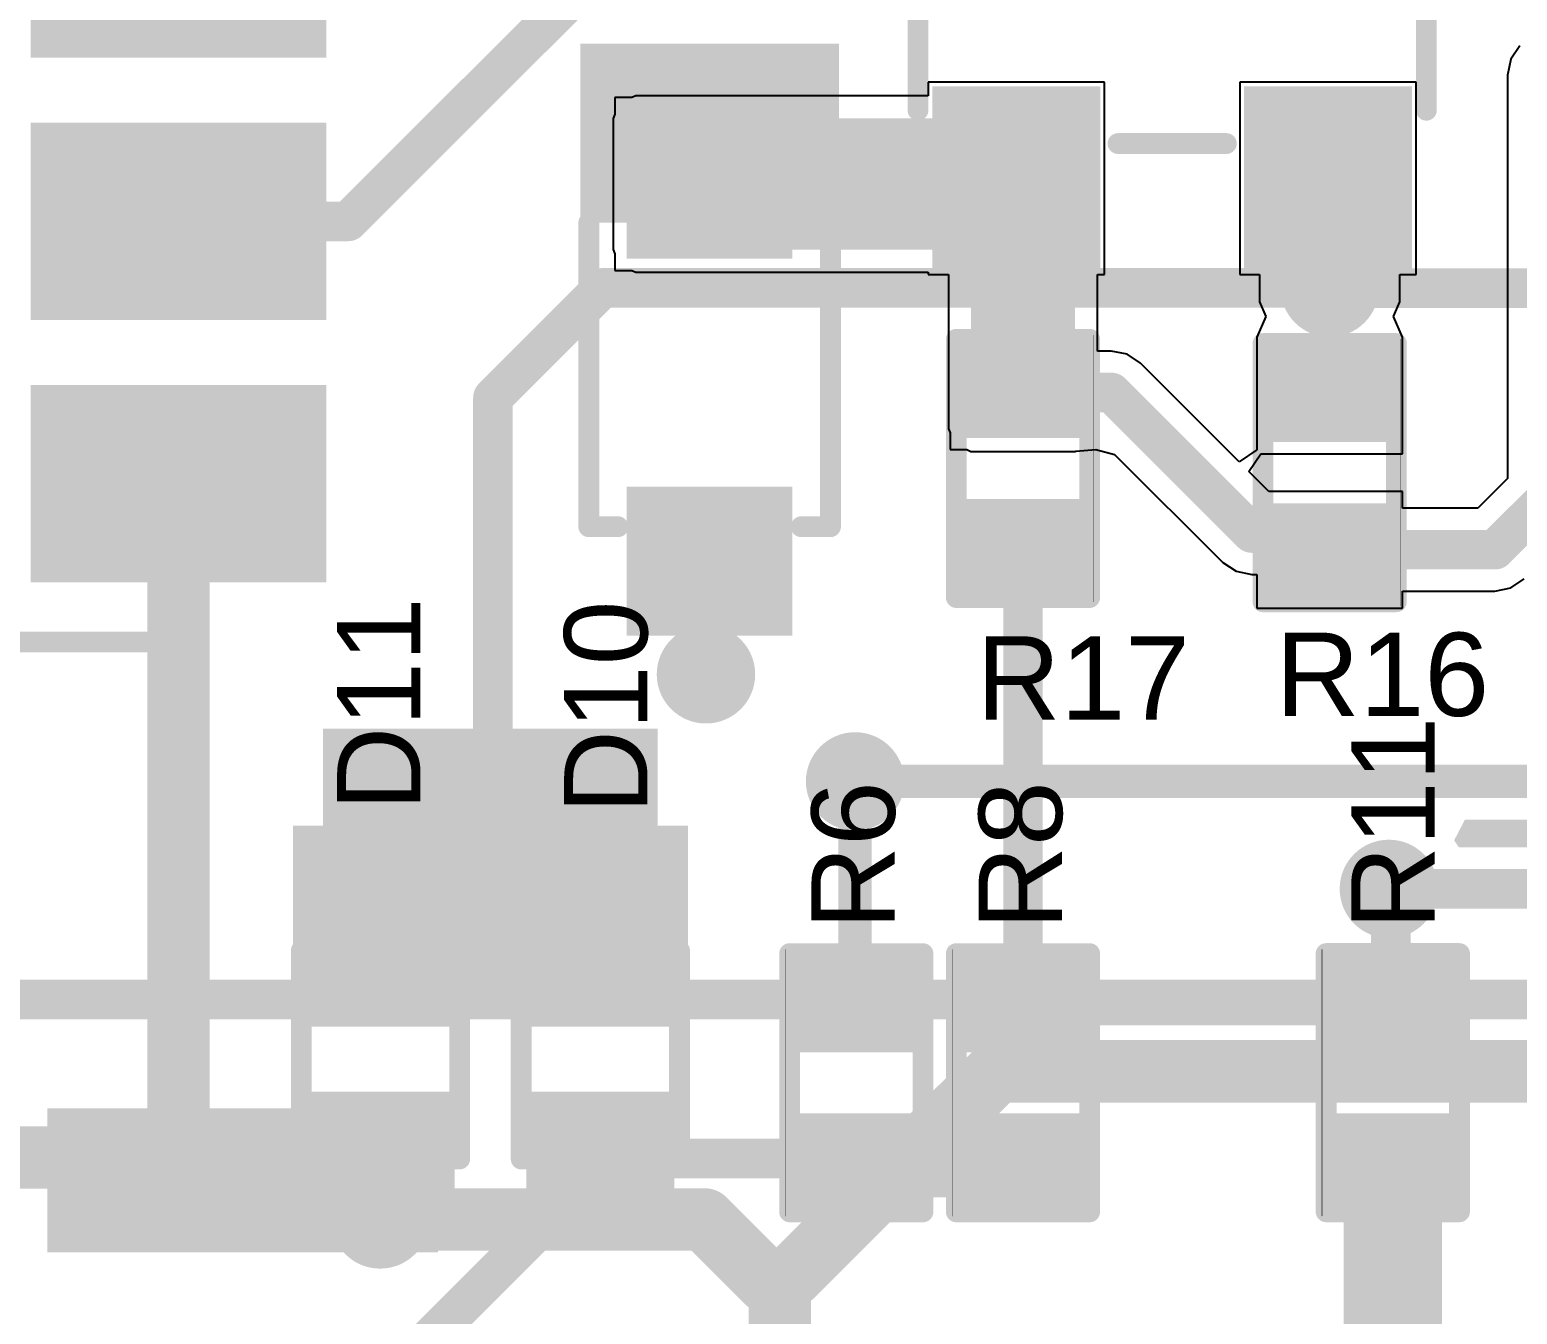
# Model space of a CAD drawing. Header units: inches. Extents: x -3 to 103, y 0 to 40.
# Drawn here: x 20.49 to 29.56, y 27.96 to 35.8 of the extents above; entities that cross this region are included whole.
import ezdxf

# ---------------------------------------------------------------- set-up
doc = ezdxf.new("R2010")
doc.units = ezdxf.units.IN
for name, color, linetype in [('Bottom Layer', 5, 'Continuous'), ('Bottom Solder', 6, 'Continuous'), ('Top Layer', 1, 'Continuous'), ('Top Overlay', 2, 'Continuous'), ('Top Paste', 8, 'Continuous'), ('Top Solder', 216, 'Continuous'), ('Via Holes', 16, 'Continuous')]:
    doc.layers.add(name, color=color, linetype=linetype)
doc.styles.add('Arial', font='', dxfattribs={"height": 0.2})
doc.styles.get('Arial').set_extended_font_data('Arial')

# ---------------------------------------------------------------- blocks, each defined once
blk = doc.blocks.new('MHP5050RGBDT_10')
at = {"layer": 'Top Layer'}
for points in [[(-3.19999995, 2.09999961), (-1.60000061, 2.09999961), (-1.60000061, 1.09999907), (-3.19999995, 1.09999907)], [(1.60000061, 2.09999961), (3.19999995, 2.09999961), (3.19999995, 1.09999907), (1.60000061, 1.09999907)], [(-3.19999995, 0.5000002699999999), (-1.60000061, 0.5000002699999999), (-1.60000061, -0.5000002699999999), (-3.19999995, -0.5000002699999999)], [(1.60000061, 0.5000002699999999), (3.19999995, 0.5000002699999999), (3.19999995, -0.5000002699999999), (1.60000061, -0.5000002699999999)], [(-3.19999995, -1.09999907), (-1.60000061, -1.09999907), (-1.60000061, -2.09999961), (-3.19999995, -2.09999961)], [(1.60000061, -1.09999907), (3.19999995, -1.09999907), (3.19999995, -2.09999961), (1.60000061, -2.09999961)]]:
    blk.add_hatch(color=1, dxfattribs=at).paths.add_polyline_path(points)
at = {"layer": 'Top Paste'}
for points in [[(-3.19999995, 2.09999961), (-1.60000061, 2.09999961), (-1.60000061, 1.09999907), (-3.19999995, 1.09999907)], [(1.60000061, 2.09999961), (3.19999995, 2.09999961), (3.19999995, 1.09999907), (1.60000061, 1.09999907)], [(-3.19999995, 0.5000002699999999), (-1.60000061, 0.5000002699999999), (-1.60000061, -0.5000002699999999), (-3.19999995, -0.5000002699999999)], [(1.60000061, 0.5000002699999999), (3.19999995, 0.5000002699999999), (3.19999995, -0.5000002699999999), (1.60000061, -0.5000002699999999)], [(-3.19999995, -1.09999907), (-1.60000061, -1.09999907), (-1.60000061, -2.09999961), (-3.19999995, -2.09999961)], [(1.60000061, -1.09999907), (3.19999995, -1.09999907), (3.19999995, -2.09999961), (1.60000061, -2.09999961)]]:
    blk.add_hatch(color=8, dxfattribs=at).paths.add_polyline_path(points)
at = {"layer": 'Top Solder'}
for points in [[(-3.30159995, 2.20159961), (-1.49840061, 2.20159961), (-1.49840061, 0.99839907), (-3.30159995, 0.99839907)], [(1.49840061, 2.20159961), (3.30159995, 2.20159961), (3.30159995, 0.99839907), (1.49840061, 0.99839907)], [(-3.30159995, 0.6016002699999999), (-1.49840061, 0.6016002699999999), (-1.49840061, -0.6016002699999999), (-3.30159995, -0.6016002699999999)], [(1.49840061, 0.6016002699999999), (3.30159995, 0.6016002699999999), (3.30159995, -0.6016002699999999), (1.49840061, -0.6016002699999999)], [(-3.30159995, -0.99839907), (-1.49840061, -0.99839907), (-1.49840061, -2.20159961), (-3.30159995, -2.20159961)], [(1.49840061, -0.99839907), (3.30159995, -0.99839907), (3.30159995, -2.20159961), (1.49840061, -2.20159961)]]:
    blk.add_hatch(color=216, dxfattribs=at).paths.add_polyline_path(points)
at = {"layer": 'Top Overlay'}
for points, const_width in [([(-2.4892, 2.5654), (-2.4892, 2.286)], 0.127), ([(2.4892, 2.5654), (-2.4892, 2.5654)], 0.127), ([(2.4892, 2.5654), (2.4892, 2.286)], 0.127), ([(3.581399999999999, -1.4986), (3.4544, -1.6256)], 0.254), ([(3.581399999999999, -1.4986), (3.581399999999999, -1.7526)], 0.254), ([(3.581399999999999, -1.7526), (3.4544, -1.6256)], 0.254), ([(-2.4892, -2.286), (-2.4892, -2.5654)], 0.127), ([(2.4892, -2.286), (2.4892, -2.5654)], 0.127), ([(2.4892, -2.5654), (-2.4892, -2.5654)], 0.127)]:
    blk.add_lwpolyline(points, dxfattribs=dict(at, const_width=const_width))
for points, const_width in [([(-2.52095, 2.5654, 1), (-2.45745, 2.5654, 1)], 0.0635), ([(-2.52095, 2.5654, 1), (-2.45745, 2.5654, 1)], 0.0635), ([(2.45745, 2.5654, 1), (2.52095, 2.5654, 1)], 0.0635), ([(2.45745, 2.5654, 1), (2.52095, 2.5654, 1)], 0.0635), ([(-2.52095, 2.286, 1), (-2.45745, 2.286, 1)], 0.0635), ([(2.45745, 2.286, 1), (2.52095, 2.286, 1)], 0.0635), ([(3.5179, -1.4986, 1), (3.644899999999999, -1.4986, 1)], 0.127), ([(3.5179, -1.4986, 1), (3.644899999999999, -1.4986, 1)], 0.127), ([(3.3909, -1.6256, 1), (3.5179, -1.6256, 1)], 0.127), ([(3.3909, -1.6256, 1), (3.5179, -1.6256, 1)], 0.127), ([(3.5179, -1.7526, 1), (3.644899999999999, -1.7526, 1)], 0.127), ([(3.5179, -1.7526, 1), (3.644899999999999, -1.7526, 1)], 0.127), ([(-2.52095, -2.286, 1), (-2.45745, -2.286, 1)], 0.0635), ([(2.45745, -2.286, 1), (2.52095, -2.286, 1)], 0.0635), ([(-2.52095, -2.5654, 1), (-2.45745, -2.5654, 1)], 0.0635), ([(-2.52095, -2.5654, 1), (-2.45745, -2.5654, 1)], 0.0635), ([(2.45745, -2.5654, 1), (2.52095, -2.5654, 1)], 0.0635), ([(2.45745, -2.5654, 1), (2.52095, -2.5654, 1)], 0.0635)]:
    blk.add_lwpolyline(points, format="xyb", close=True, dxfattribs=dict(at, const_width=const_width))
blk = doc.blocks.new('R___0402_59')
at = {"layer": 'Top Layer'}
for points in [[(-0.6985, -0.3175), (-0.6985, 0.3175), (-0.2412999999999999, 0.3175), (-0.2413, -0.3175)], [(0.2412999999999999, -0.3175), (0.2413, 0.3175), (0.6985, 0.3175), (0.6985, -0.3175)]]:
    blk.add_hatch(color=1, dxfattribs=at).paths.add_polyline_path(points)
at = {"layer": 'Top Paste'}
for points in [[(-0.6985, -0.3175), (-0.6985, 0.3175), (-0.2412999999999999, 0.3175), (-0.2413, -0.3175)], [(0.2412999999999999, -0.3175), (0.2413, 0.3175), (0.6985, 0.3175), (0.6985, -0.3175)]]:
    blk.add_hatch(color=8, dxfattribs=at).paths.add_polyline_path(points)
at = {"layer": 'Top Solder'}
for points in [[(-0.75350116, -0.37250116), (-0.75350116, 0.37250116), (-0.1862988399999999, 0.37250116), (-0.18629884, -0.37250116)], [(0.1862988399999999, -0.37250116), (0.18629884, 0.37250116), (0.75350116, 0.37250116), (0.75350116, -0.37250116)]]:
    blk.add_hatch(color=216, dxfattribs=at).paths.add_polyline_path(points)
at = {"layer": 'Top Overlay'}
for points, const_width in [([(-0.7874, 0.4064), (0.7874, 0.4064)], 0.127), ([(-0.7874, 0.4064), (-0.7874, -0.4064)], 0.127), ([(0.7874, 0.4064), (0.7874, -0.4064)], 0.127), ([(-0.7874, -0.4064), (0.7874, -0.4064)], 0.127), ([(-0.8128, -0.4318), (0.8128, -0.4318)], 0.0032258)]:
    blk.add_lwpolyline(points, dxfattribs=dict(at, const_width=const_width))
for points, const_width in [([(-0.8191499999999999, 0.4064, 1), (-0.7556499999999999, 0.4064, 1)], 0.0635), ([(-0.8191499999999999, 0.4064, 1), (-0.7556499999999999, 0.4064, 1)], 0.0635), ([(0.7556499999999999, 0.4064, 1), (0.8191499999999999, 0.4064, 1)], 0.0635), ([(0.7556499999999999, 0.4064, 1), (0.8191499999999999, 0.4064, 1)], 0.0635), ([(-0.8191499999999999, -0.4064, 1), (-0.7556499999999999, -0.4064, 1)], 0.0635), ([(-0.8191499999999999, -0.4064, 1), (-0.7556499999999999, -0.4064, 1)], 0.0635), ([(0.7556499999999999, -0.4064, 1), (0.8191499999999999, -0.4064, 1)], 0.0635), ([(0.7556499999999999, -0.4064, 1), (0.8191499999999999, -0.4064, 1)], 0.0635), ([(-0.81360518, -0.4318, 1), (-0.8119948199999999, -0.4318, 1)], 0.0016129), ([(0.8119948199999999, -0.4318, 1), (0.81360518, -0.4318, 1)], 0.0016129)]:
    blk.add_lwpolyline(points, format="xyb", close=True, dxfattribs=dict(at, const_width=const_width))
blk = doc.blocks.new('R___0402_60')
at = {"layer": 'Top Layer'}
for points in [[(-0.6985, -0.3175), (-0.6985, 0.3175), (-0.2412999999999999, 0.3175), (-0.2413, -0.3175)], [(0.2412999999999999, -0.3175), (0.2413, 0.3175), (0.6985, 0.3175), (0.6985, -0.3175)]]:
    blk.add_hatch(color=1, dxfattribs=at).paths.add_polyline_path(points)
at = {"layer": 'Top Paste'}
for points in [[(-0.6985, -0.3175), (-0.6985, 0.3175), (-0.2412999999999999, 0.3175), (-0.2413, -0.3175)], [(0.2412999999999999, -0.3175), (0.2413, 0.3175), (0.6985, 0.3175), (0.6985, -0.3175)]]:
    blk.add_hatch(color=8, dxfattribs=at).paths.add_polyline_path(points)
at = {"layer": 'Top Solder'}
for points in [[(-0.75350116, -0.37250116), (-0.75350116, 0.37250116), (-0.1862988399999999, 0.37250116), (-0.18629884, -0.37250116)], [(0.1862988399999999, -0.37250116), (0.18629884, 0.37250116), (0.75350116, 0.37250116), (0.75350116, -0.37250116)]]:
    blk.add_hatch(color=216, dxfattribs=at).paths.add_polyline_path(points)
at = {"layer": 'Top Overlay'}
for points, const_width in [([(-0.7874, 0.4064), (0.7874, 0.4064)], 0.127), ([(-0.7874, 0.4064), (-0.7874, -0.4064)], 0.127), ([(0.7874, 0.4064), (0.7874, -0.4064)], 0.127), ([(-0.7874, -0.4064), (0.7874, -0.4064)], 0.127), ([(-0.8128, -0.4318), (0.8128, -0.4318)], 0.0032258)]:
    blk.add_lwpolyline(points, dxfattribs=dict(at, const_width=const_width))
for points, const_width in [([(-0.8191499999999999, 0.4064, 1), (-0.7556499999999999, 0.4064, 1)], 0.0635), ([(-0.8191499999999999, 0.4064, 1), (-0.7556499999999999, 0.4064, 1)], 0.0635), ([(0.7556499999999999, 0.4064, 1), (0.8191499999999999, 0.4064, 1)], 0.0635), ([(0.7556499999999999, 0.4064, 1), (0.8191499999999999, 0.4064, 1)], 0.0635), ([(-0.8191499999999999, -0.4064, 1), (-0.7556499999999999, -0.4064, 1)], 0.0635), ([(-0.8191499999999999, -0.4064, 1), (-0.7556499999999999, -0.4064, 1)], 0.0635), ([(0.7556499999999999, -0.4064, 1), (0.8191499999999999, -0.4064, 1)], 0.0635), ([(0.7556499999999999, -0.4064, 1), (0.8191499999999999, -0.4064, 1)], 0.0635), ([(-0.81360518, -0.4318, 1), (-0.8119948199999999, -0.4318, 1)], 0.0016129), ([(0.8119948199999999, -0.4318, 1), (0.81360518, -0.4318, 1)], 0.0016129)]:
    blk.add_lwpolyline(points, format="xyb", close=True, dxfattribs=dict(at, const_width=const_width))
blk = doc.blocks.new('R___0402_65')
at = {"layer": 'Top Layer'}
for points in [[(-0.6985, -0.3175), (-0.6985, 0.3174999999999999), (-0.2413000000000001, 0.3175), (-0.2412999999999999, -0.3174999999999999)], [(0.2413000000000001, -0.3175), (0.2412999999999999, 0.3174999999999999), (0.6985, 0.3175), (0.6985, -0.3174999999999999)]]:
    blk.add_hatch(color=1, dxfattribs=at).paths.add_polyline_path(points)
at = {"layer": 'Top Paste'}
for points in [[(-0.6985, -0.3175), (-0.6985, 0.3174999999999999), (-0.2413000000000001, 0.3175), (-0.2412999999999999, -0.3174999999999999)], [(0.2413000000000001, -0.3175), (0.2412999999999999, 0.3174999999999999), (0.6985, 0.3175), (0.6985, -0.3174999999999999)]]:
    blk.add_hatch(color=8, dxfattribs=at).paths.add_polyline_path(points)
at = {"layer": 'Top Solder'}
for points in [[(-0.75350116, -0.3725011600000001), (-0.75350116, 0.3725011599999999), (-0.18629884, 0.3725011600000001), (-0.1862988399999999, -0.3725011599999999)], [(0.18629884, -0.3725011600000001), (0.1862988399999999, 0.3725011599999999), (0.75350116, 0.3725011600000001), (0.75350116, -0.3725011599999999)]]:
    blk.add_hatch(color=216, dxfattribs=at).paths.add_polyline_path(points)
at = {"layer": 'Top Overlay'}
for points, const_width in [([(0.7874, 0.4064), (-0.7874, 0.4064)], 0.127), ([(-0.7874, -0.4064), (-0.7874, 0.4064)], 0.127), ([(0.7874, -0.4064), (0.7874, 0.4064)], 0.127), ([(0.7874, -0.4064), (-0.7874, -0.4064)], 0.127), ([(0.8128, -0.4318), (-0.8128, -0.4318)], 0.0032258)]:
    blk.add_lwpolyline(points, dxfattribs=dict(at, const_width=const_width))
for points, const_width in [([(-0.8191499999999999, 0.4064, 1), (-0.7556499999999999, 0.4064, 1)], 0.0635), ([(-0.8191499999999999, 0.4064, 1), (-0.7556499999999999, 0.4064, 1)], 0.0635), ([(0.7556499999999999, 0.4064, 1), (0.8191499999999999, 0.4064, 1)], 0.0635), ([(0.7556499999999999, 0.4064, 1), (0.8191499999999999, 0.4064, 1)], 0.0635), ([(-0.8191499999999999, -0.4064, 1), (-0.7556499999999999, -0.4064, 1)], 0.0635), ([(-0.8191499999999999, -0.4064, 1), (-0.7556499999999999, -0.4064, 1)], 0.0635), ([(0.7556499999999999, -0.4064, 1), (0.8191499999999999, -0.4064, 1)], 0.0635), ([(0.7556499999999999, -0.4064, 1), (0.8191499999999999, -0.4064, 1)], 0.0635), ([(-0.81360518, -0.4318, 1), (-0.8119948199999999, -0.4318, 1)], 0.0016129), ([(0.8119948199999999, -0.4318, 1), (0.81360518, -0.4318, 1)], 0.0016129)]:
    blk.add_lwpolyline(points, format="xyb", close=True, dxfattribs=dict(at, const_width=const_width))
blk = doc.blocks.new('R___0402_68')
at = {"layer": 'Top Layer'}
for points in [[(-0.6985, -0.3175), (-0.6985, 0.3174999999999999), (-0.2413000000000001, 0.3175), (-0.2412999999999999, -0.3174999999999999)], [(0.2413000000000001, -0.3175), (0.2412999999999999, 0.3174999999999999), (0.6985, 0.3175), (0.6985, -0.3174999999999999)]]:
    blk.add_hatch(color=1, dxfattribs=at).paths.add_polyline_path(points)
at = {"layer": 'Top Paste'}
for points in [[(-0.6985, -0.3175), (-0.6985, 0.3174999999999999), (-0.2413000000000001, 0.3175), (-0.2412999999999999, -0.3174999999999999)], [(0.2413000000000001, -0.3175), (0.2412999999999999, 0.3174999999999999), (0.6985, 0.3175), (0.6985, -0.3174999999999999)]]:
    blk.add_hatch(color=8, dxfattribs=at).paths.add_polyline_path(points)
at = {"layer": 'Top Solder'}
for points in [[(-0.75350116, -0.3725011600000001), (-0.75350116, 0.3725011599999999), (-0.18629884, 0.3725011600000001), (-0.1862988399999999, -0.3725011599999999)], [(0.18629884, -0.3725011600000001), (0.1862988399999999, 0.3725011599999999), (0.75350116, 0.3725011600000001), (0.75350116, -0.3725011599999999)]]:
    blk.add_hatch(color=216, dxfattribs=at).paths.add_polyline_path(points)
at = {"layer": 'Top Overlay'}
for points, const_width in [([(0.7874, 0.4064), (-0.7874, 0.4064)], 0.127), ([(-0.7874, -0.4064), (-0.7874, 0.4064)], 0.127), ([(0.7874, -0.4064), (0.7874, 0.4064)], 0.127), ([(0.7874, -0.4064), (-0.7874, -0.4064)], 0.127), ([(0.8128, -0.4318), (-0.8128, -0.4318)], 0.0032258)]:
    blk.add_lwpolyline(points, dxfattribs=dict(at, const_width=const_width))
for points, const_width in [([(-0.8191499999999999, 0.4064, 1), (-0.7556499999999999, 0.4064, 1)], 0.0635), ([(-0.8191499999999999, 0.4064, 1), (-0.7556499999999999, 0.4064, 1)], 0.0635), ([(0.7556499999999999, 0.4064, 1), (0.8191499999999999, 0.4064, 1)], 0.0635), ([(0.7556499999999999, 0.4064, 1), (0.8191499999999999, 0.4064, 1)], 0.0635), ([(-0.8191499999999999, -0.4064, 1), (-0.7556499999999999, -0.4064, 1)], 0.0635), ([(-0.8191499999999999, -0.4064, 1), (-0.7556499999999999, -0.4064, 1)], 0.0635), ([(0.7556499999999999, -0.4064, 1), (0.8191499999999999, -0.4064, 1)], 0.0635), ([(0.7556499999999999, -0.4064, 1), (0.8191499999999999, -0.4064, 1)], 0.0635), ([(-0.81360518, -0.4318, 1), (-0.8119948199999999, -0.4318, 1)], 0.0016129), ([(0.8119948199999999, -0.4318, 1), (0.81360518, -0.4318, 1)], 0.0016129)]:
    blk.add_lwpolyline(points, format="xyb", close=True, dxfattribs=dict(at, const_width=const_width))
blk = doc.blocks.new('R___0402_70')
at = {"layer": 'Top Layer'}
for points in [[(-0.6985, -0.3175), (-0.6985, 0.3174999999999999), (-0.2413000000000001, 0.3175), (-0.2412999999999999, -0.3174999999999999)], [(0.2413000000000001, -0.3175), (0.2412999999999999, 0.3174999999999999), (0.6985, 0.3175), (0.6985, -0.3174999999999999)]]:
    blk.add_hatch(color=1, dxfattribs=at).paths.add_polyline_path(points)
at = {"layer": 'Top Paste'}
for points in [[(-0.6985, -0.3175), (-0.6985, 0.3174999999999999), (-0.2413000000000001, 0.3175), (-0.2412999999999999, -0.3174999999999999)], [(0.2413000000000001, -0.3175), (0.2412999999999999, 0.3174999999999999), (0.6985, 0.3175), (0.6985, -0.3174999999999999)]]:
    blk.add_hatch(color=8, dxfattribs=at).paths.add_polyline_path(points)
at = {"layer": 'Top Solder'}
for points in [[(-0.75350116, -0.3725011600000001), (-0.75350116, 0.3725011599999999), (-0.18629884, 0.3725011600000001), (-0.1862988399999999, -0.3725011599999999)], [(0.18629884, -0.3725011600000001), (0.1862988399999999, 0.3725011599999999), (0.75350116, 0.3725011600000001), (0.75350116, -0.3725011599999999)]]:
    blk.add_hatch(color=216, dxfattribs=at).paths.add_polyline_path(points)
at = {"layer": 'Top Overlay'}
for points, const_width in [([(0.7874, 0.4064), (-0.7874, 0.4064)], 0.127), ([(-0.7874, -0.4064), (-0.7874, 0.4064)], 0.127), ([(0.7874, -0.4064), (0.7874, 0.4064)], 0.127), ([(0.7874, -0.4064), (-0.7874, -0.4064)], 0.127), ([(0.8128, -0.4318), (-0.8128, -0.4318)], 0.0032258)]:
    blk.add_lwpolyline(points, dxfattribs=dict(at, const_width=const_width))
for points, const_width in [([(-0.8191499999999999, 0.4064, 1), (-0.7556499999999999, 0.4064, 1)], 0.0635), ([(-0.8191499999999999, 0.4064, 1), (-0.7556499999999999, 0.4064, 1)], 0.0635), ([(0.7556499999999999, 0.4064, 1), (0.8191499999999999, 0.4064, 1)], 0.0635), ([(0.7556499999999999, 0.4064, 1), (0.8191499999999999, 0.4064, 1)], 0.0635), ([(-0.8191499999999999, -0.4064, 1), (-0.7556499999999999, -0.4064, 1)], 0.0635), ([(-0.8191499999999999, -0.4064, 1), (-0.7556499999999999, -0.4064, 1)], 0.0635), ([(0.7556499999999999, -0.4064, 1), (0.8191499999999999, -0.4064, 1)], 0.0635), ([(0.7556499999999999, -0.4064, 1), (0.8191499999999999, -0.4064, 1)], 0.0635), ([(-0.81360518, -0.4318, 1), (-0.8119948199999999, -0.4318, 1)], 0.0016129), ([(0.8119948199999999, -0.4318, 1), (0.81360518, -0.4318, 1)], 0.0016129)]:
    blk.add_lwpolyline(points, format="xyb", close=True, dxfattribs=dict(at, const_width=const_width))
blk = doc.blocks.new('S___23_77')
at = {"layer": 'Top Layer'}
for points in [[(-0.41000045, 1.46000089), (0.41000045, 1.46000089), (0.41000045, 0.54000019), (-0.41000045, 0.54000019)], [(-1.36000109, -0.54000019), (-0.54000019, -0.54000019), (-0.54000019, -1.46000089), (-1.36000109, -1.46000089)], [(0.54000019, -0.54000019), (1.36000109, -0.54000019), (1.36000109, -1.46000089), (0.54000019, -1.46000089)]]:
    blk.add_hatch(color=1, dxfattribs=at).paths.add_polyline_path(points)
at = {"layer": 'Top Paste'}
for points in [[(-0.41000045, 1.46000089), (0.41000045, 1.46000089), (0.41000045, 0.54000019), (-0.41000045, 0.54000019)], [(-1.36000109, -0.54000019), (-0.54000019, -0.54000019), (-0.54000019, -1.46000089), (-1.36000109, -1.46000089)], [(0.54000019, -0.54000019), (1.36000109, -0.54000019), (1.36000109, -1.46000089), (0.54000019, -1.46000089)]]:
    blk.add_hatch(color=8, dxfattribs=at).paths.add_polyline_path(points)
at = {"layer": 'Top Solder'}
for points in [[(-0.51160045, 1.56160089), (0.51160045, 1.56160089), (0.51160045, 0.43840019), (-0.51160045, 0.43840019)], [(-1.46160109, -0.43840019), (-0.43840019, -0.43840019), (-0.43840019, -1.56160089), (-1.46160109, -1.56160089)], [(0.43840019, -0.43840019), (1.46160109, -0.43840019), (1.46160109, -1.56160089), (0.43840019, -1.56160089)]]:
    blk.add_hatch(color=216, dxfattribs=at).paths.add_polyline_path(points)
at = {"layer": 'Top Overlay', "const_width": 0.127}
for points in [[(-1.5494, 0.8128), (-0.5588, 0.8128)], [(-1.5494, -0.5841999999999999), (-1.5494, 0.8128)], [(0.5588, 0.8128), (1.5494, 0.8128)], [(1.5494, -0.5841999999999999), (1.5494, 0.8128)], [(-0.3302, -0.7874), (0.3302, -0.7874)], [(-1.6764, -1.2954), (-1.6764, -1.0414)], [(-1.6764, -1.0414), (-1.5494, -1.1684)], [(-1.6764, -1.2954), (-1.5494, -1.1684)]]:
    blk.add_lwpolyline(points, dxfattribs=at)
at = {"layer": 'Top Overlay', "const_width": 0.0635}
for points in [[(-1.58115, 0.8128, 1), (-1.51765, 0.8128, 1)], [(-1.58115, 0.8128, 1), (-1.51765, 0.8128, 1)], [(-0.5905499999999999, 0.8128, 1), (-0.52705, 0.8128, 1)], [(0.52705, 0.8128, 1), (0.5905499999999999, 0.8128, 1)], [(1.51765, 0.8128, 1), (1.58115, 0.8128, 1)], [(1.51765, 0.8128, 1), (1.58115, 0.8128, 1)], [(-1.58115, -0.5841999999999999, 1), (-1.51765, -0.5841999999999999, 1)], [(1.51765, -0.5841999999999999, 1), (1.58115, -0.5841999999999999, 1)], [(-0.36195, -0.7874, 1), (-0.29845, -0.7874, 1)], [(0.29845, -0.7874, 1), (0.36195, -0.7874, 1)], [(-1.70815, -1.0414, 1), (-1.64465, -1.0414, 1)], [(-1.70815, -1.0414, 1), (-1.64465, -1.0414, 1)], [(-1.58115, -1.1684, 1), (-1.51765, -1.1684, 1)], [(-1.58115, -1.1684, 1), (-1.51765, -1.1684, 1)], [(-1.70815, -1.2954, 1), (-1.64465, -1.2954, 1)], [(-1.70815, -1.2954, 1), (-1.64465, -1.2954, 1)]]:
    blk.add_lwpolyline(points, format="xyb", close=True, dxfattribs=at)
blk = doc.blocks.new('SOD_523_85')
at = {"layer": 'Top Layer'}
for points in [[(-0.8999982, 0.35000057), (-0.2999994, 0.35000057), (-0.2999994, -0.35000057), (-0.8999982, -0.35000057)], [(0.30000194, 0.35000057), (0.90000074, 0.35000057), (0.90000074, -0.35000057), (0.30000194, -0.35000057)]]:
    blk.add_hatch(color=1, dxfattribs=at).paths.add_polyline_path(points)
at = {"layer": 'Top Overlay'}
for points in [[(0.66122296, 0.3556), (1.42322296, 0.3556), (1.42322296, 0.5334), (0.66122296, 0.5334)], [(0.9406229599999999, -0.3809999999999999), (1.42322296, -0.3809999999999999), (1.42322296, 0.3809999999999999), (0.9406229599999999, 0.3809999999999999)], [(0.66122296, -0.5334), (1.42322296, -0.5334), (1.42322296, -0.3556), (0.66122296, -0.3556)]]:
    blk.add_hatch(color=2, dxfattribs=at).paths.add_polyline_path(points)
at = {"layer": 'Top Paste'}
for points in [[(-0.8999982, 0.35000057), (-0.2999994, 0.35000057), (-0.2999994, -0.35000057), (-0.8999982, -0.35000057)], [(0.30000194, 0.35000057), (0.90000074, 0.35000057), (0.90000074, -0.35000057), (0.30000194, -0.35000057)]]:
    blk.add_hatch(color=8, dxfattribs=at).paths.add_polyline_path(points)
at = {"layer": 'Top Solder'}
for points in [[(-1.0015982, 0.45160057), (-0.1983994, 0.45160057), (-0.1983994, -0.45160057), (-1.0015982, -0.45160057)], [(0.19840194, 0.45160057), (1.00160074, 0.45160057), (1.00160074, -0.45160057), (0.19840194, -0.45160057)]]:
    blk.add_hatch(color=216, dxfattribs=at).paths.add_polyline_path(points)
at = {"layer": 'Top Overlay', "const_width": 0.127}
for points in [[(-0.6096, 0.4826), (0.6604, 0.4826)], [(-0.6096, 0.4817998999999999), (-0.6096, 0.4318)], [(-0.6096, -0.4318), (-0.6096, -0.4817998999999999)], [(-0.6096, -0.4826), (0.6604, -0.4826)]]:
    blk.add_lwpolyline(points, dxfattribs=at)
at = {"layer": 'Top Overlay', "const_width": 0.0635}
for points in [[(-0.64135, 0.4826, 1), (-0.57785, 0.4826, 1)], [(-0.64135, 0.4817998999999999, 1), (-0.57785, 0.4817998999999999, 1)], [(0.62865, 0.4826, 1), (0.6921499999999999, 0.4826, 1)], [(-0.64135, 0.4318, 1), (-0.57785, 0.4318, 1)], [(-0.64135, -0.4318, 1), (-0.57785, -0.4318, 1)], [(-0.64135, -0.4817998999999999, 1), (-0.57785, -0.4817998999999999, 1)], [(-0.64135, -0.4826, 1), (-0.57785, -0.4826, 1)], [(0.62865, -0.4826, 1), (0.6921499999999999, -0.4826, 1)]]:
    blk.add_lwpolyline(points, format="xyb", close=True, dxfattribs=at)
blk = doc.blocks.new('SOD_523_86')
at = {"layer": 'Top Layer'}
for points in [[(-0.8999982, 0.35000057), (-0.2999994, 0.35000057), (-0.2999994, -0.35000057), (-0.8999982, -0.35000057)], [(0.30000194, 0.35000057), (0.90000074, 0.35000057), (0.90000074, -0.35000057), (0.30000194, -0.35000057)]]:
    blk.add_hatch(color=1, dxfattribs=at).paths.add_polyline_path(points)
at = {"layer": 'Top Overlay'}
for points in [[(0.66122296, 0.3556), (1.42322296, 0.3556), (1.42322296, 0.5334), (0.66122296, 0.5334)], [(0.9406229599999999, -0.3809999999999999), (1.42322296, -0.3809999999999999), (1.42322296, 0.3809999999999999), (0.9406229599999999, 0.3809999999999999)], [(0.66122296, -0.5334), (1.42322296, -0.5334), (1.42322296, -0.3556), (0.66122296, -0.3556)]]:
    blk.add_hatch(color=2, dxfattribs=at).paths.add_polyline_path(points)
at = {"layer": 'Top Paste'}
for points in [[(-0.8999982, 0.35000057), (-0.2999994, 0.35000057), (-0.2999994, -0.35000057), (-0.8999982, -0.35000057)], [(0.30000194, 0.35000057), (0.90000074, 0.35000057), (0.90000074, -0.35000057), (0.30000194, -0.35000057)]]:
    blk.add_hatch(color=8, dxfattribs=at).paths.add_polyline_path(points)
at = {"layer": 'Top Solder'}
for points in [[(-1.0015982, 0.45160057), (-0.1983994, 0.45160057), (-0.1983994, -0.45160057), (-1.0015982, -0.45160057)], [(0.19840194, 0.45160057), (1.00160074, 0.45160057), (1.00160074, -0.45160057), (0.19840194, -0.45160057)]]:
    blk.add_hatch(color=216, dxfattribs=at).paths.add_polyline_path(points)
at = {"layer": 'Top Overlay', "const_width": 0.127}
for points in [[(-0.6096, 0.4826), (0.6604, 0.4826)], [(-0.6096, 0.4817998999999999), (-0.6096, 0.4318)], [(-0.6096, -0.4318), (-0.6096, -0.4817998999999999)], [(-0.6096, -0.4826), (0.6604, -0.4826)]]:
    blk.add_lwpolyline(points, dxfattribs=at)
at = {"layer": 'Top Overlay', "const_width": 0.0635}
for points in [[(-0.64135, 0.4826, 1), (-0.57785, 0.4826, 1)], [(-0.64135, 0.4817998999999999, 1), (-0.57785, 0.4817998999999999, 1)], [(0.62865, 0.4826, 1), (0.6921499999999999, 0.4826, 1)], [(-0.64135, 0.4318, 1), (-0.57785, 0.4318, 1)], [(-0.64135, -0.4318, 1), (-0.57785, -0.4318, 1)], [(-0.64135, -0.4817998999999999, 1), (-0.57785, -0.4817998999999999, 1)], [(-0.64135, -0.4826, 1), (-0.57785, -0.4826, 1)], [(0.62865, -0.4826, 1), (0.6921499999999999, -0.4826, 1)]]:
    blk.add_lwpolyline(points, format="xyb", close=True, dxfattribs=at)
blk = doc.blocks.new('SOD_323_88')
at = {"layer": 'Top Layer'}
for points in [[(-0.74999977, -0.4500003699999999), (-1.55000071, -0.4500003700000001), (-1.55000071, 0.4500003699999999), (-0.74999977, 0.4500003700000001)], [(1.55000071, -0.4500003699999999), (0.74999977, -0.4500003700000001), (0.74999977, 0.4500003699999999), (1.55000071, 0.4500003700000001)]]:
    blk.add_hatch(color=1, dxfattribs=at).paths.add_polyline_path(points)
at = {"layer": 'Top Overlay'}
for points in [[(-2.00657968, 0.4827371599999999), (-0.91437968, 0.4827371599999999), (-0.91437968, 0.78753716), (-2.00657968, 0.78753716)], [(-2.00657968, -0.50786284), (-1.57477968, -0.50786284), (-1.57477968, 0.50813716), (-2.00657968, 0.50813716)], [(-2.00657968, -0.78726284), (-0.91437968, -0.78726284), (-0.91437968, -0.48246284), (-2.00657968, -0.48246284)]]:
    blk.add_hatch(color=2, dxfattribs=at).paths.add_polyline_path(points)
at = {"layer": 'Top Paste'}
for points in [[(-0.74999977, -0.4500003699999999), (-1.55000071, -0.4500003700000001), (-1.55000071, 0.4500003699999999), (-0.74999977, 0.4500003700000001)], [(1.55000071, -0.4500003699999999), (0.74999977, -0.4500003700000001), (0.74999977, 0.4500003699999999), (1.55000071, 0.4500003700000001)]]:
    blk.add_hatch(color=8, dxfattribs=at).paths.add_polyline_path(points)
at = {"layer": 'Top Solder'}
for points in [[(-0.69499861, -0.5050015299999998), (-1.60500187, -0.50500153), (-1.60500187, 0.5050015299999998), (-0.69499861, 0.50500153)], [(1.60500187, -0.5050015299999998), (0.69499861, -0.50500153), (0.69499861, 0.5050015299999998), (1.60500187, 0.50500153)]]:
    blk.add_hatch(color=216, dxfattribs=at).paths.add_polyline_path(points)
at = {"layer": 'Top Overlay', "const_width": 0.127}
for points in [[(0.9397999999999999, 0.7366), (-0.9143999999999999, 0.7366)], [(0.9397999999999999, 0.5588), (0.9397999999999999, 0.7366)], [(0.9397999999999999, -0.7366), (0.9397999999999999, -0.5588)], [(0.9397999999999999, -0.7366), (-0.9143999999999999, -0.7366)]]:
    blk.add_lwpolyline(points, dxfattribs=at)
at = {"layer": 'Top Overlay', "const_width": 0.0635}
for points in [[(-0.9461499999999999, 0.7366, 1), (-0.88265, 0.7366, 1)], [(0.9080499999999999, 0.7366, 1), (0.9715499999999999, 0.7366, 1)], [(0.9080499999999999, 0.7366, 1), (0.9715499999999999, 0.7366, 1)], [(0.9080499999999999, 0.5588, 1), (0.9715499999999999, 0.5588, 1)], [(0.9080499999999999, -0.5588, 1), (0.9715499999999999, -0.5588, 1)], [(-0.9461499999999999, -0.7366, 1), (-0.88265, -0.7366, 1)], [(0.9080499999999999, -0.7366, 1), (0.9715499999999999, -0.7366, 1)], [(0.9080499999999999, -0.7366, 1), (0.9715499999999999, -0.7366, 1)]]:
    blk.add_lwpolyline(points, format="xyb", close=True, dxfattribs=at)

msp = doc.modelspace()

# ---------------------------------------------------------------- hatches: boundary and pattern name
at = {"layer": 'Bottom Layer'}
h = msp.add_hatch(color=5, dxfattribs=at)
edge = h.paths.add_edge_path()
edge.add_arc((28.41753016, 34.22278398), 0.2999994, 0, 360)
h = msp.add_hatch(color=5, dxfattribs=at)
edge = h.paths.add_edge_path()
edge.add_arc((24.61555148, 31.86579098), 0.2999994, 0, 360)
msp.add_hatch(color=5, dxfattribs=at).paths.add_polyline_path([(34.5262073, 31.72713746), (33.60866024, 30.8095904), (29.20619, 30.8095904), (29.1758878, 30.85261038), (29.24177032, 30.97961038), (32.29272688, 30.97961038), (32.38192152, 30.99735228), (32.45753732, 31.04787796), (33.05535426, 31.6456949), (33.06415282, 31.64205), (33.23402294, 31.64205), (33.39096192, 31.70705876), (33.51107852, 31.82717536), (33.51472088, 31.83597138), (34.42236956, 31.83597138), (34.46364456, 31.84418066)])
h = msp.add_hatch(color=5, dxfattribs=at)
edge = h.paths.add_edge_path()
edge.add_arc((23.3172, 31.2126884), 0.2999994, 0, 360)
h = msp.add_hatch(color=5, dxfattribs=at)
edge = h.paths.add_edge_path()
edge.add_arc((25.5247521, 31.2126884), 0.2999994, 0, 360)
h = msp.add_hatch(color=5, dxfattribs=at)
edge = h.paths.add_edge_path()
edge.add_arc((28.7782, 30.557089), 0.2999994, 0, 360)
h = msp.add_hatch(color=5, dxfattribs=at)
edge = h.paths.add_edge_path()
edge.add_arc((22.62947722, 28.54112402), 0.2999994, 0, 360)
at = {"layer": 'Bottom Solder'}
h = msp.add_hatch(color=6, dxfattribs=at)
edge = h.paths.add_edge_path()
edge.add_arc((28.41753016, 34.22278398), 0.2999994, 0, 360)
h = msp.add_hatch(color=6, dxfattribs=at)
edge = h.paths.add_edge_path()
edge.add_arc((24.61555148, 31.86579098), 0.2999994, 0, 360)
h = msp.add_hatch(color=6, dxfattribs=at)
edge = h.paths.add_edge_path()
edge.add_arc((23.3172, 31.2126884), 0.2999994, 0, 360)
h = msp.add_hatch(color=6, dxfattribs=at)
edge = h.paths.add_edge_path()
edge.add_arc((25.5247521, 31.2126884), 0.2999994, 0, 360)
h = msp.add_hatch(color=6, dxfattribs=at)
edge = h.paths.add_edge_path()
edge.add_arc((28.7782, 30.557089), 0.2999994, 0, 360)
h = msp.add_hatch(color=6, dxfattribs=at)
edge = h.paths.add_edge_path()
edge.add_arc((22.62947722, 28.54112402), 0.2999994, 0, 360)
at = {"layer": 'Top Layer'}
for points in [[(24.18799836, 34.4557985), (26.50739936, 34.4557985), (26.50739936, 35.25580197999999), (24.18799836, 35.25580197999999)], [(26.23053174, 33.3629), (26.86553174, 33.3629), (26.86553174, 34.91620144), (26.23053174, 34.91620144)], [(22.28139816, 29.81927488), (24.32200368, 29.81927488), (24.32200368, 31.5341), (22.28139816, 31.5341)], [(20.59999944, 28.33972742), (22.98140184, 28.33972742), (22.98140184, 29.2194361), (20.59999944, 29.2194361)], [(25.21436918, 28.67643744), (26.86536917999999, 28.67643744), (26.86536917999999, 29.13363744), (25.21436918, 29.13363744)], [(28.50215026, 26.52089946), (29.10214906, 26.52089946), (29.10214906, 28.90536002), (28.50215026, 28.90536002)]]:
    msp.add_hatch(color=1, dxfattribs=at).paths.add_polyline_path(points)
h = msp.add_hatch(color=1, dxfattribs=at)
edge = h.paths.add_edge_path()
edge.add_arc((28.41753016, 34.22278398), 0.2999994, 0, 360)
h = msp.add_hatch(color=1, dxfattribs=at)
edge = h.paths.add_edge_path()
edge.add_arc((24.61555148, 31.86579098), 0.2999994, 0, 360)
h = msp.add_hatch(color=1, dxfattribs=at)
edge = h.paths.add_edge_path()
edge.add_arc((23.3172, 31.2126884), 0.2999994, 0, 360)
h = msp.add_hatch(color=1, dxfattribs=at)
edge = h.paths.add_edge_path()
edge.add_arc((25.5247521, 31.2126884), 0.2999994, 0, 360)
h = msp.add_hatch(color=1, dxfattribs=at)
edge = h.paths.add_edge_path()
edge.add_arc((28.7782, 30.557089), 0.2999994, 0, 360)
h = msp.add_hatch(color=1, dxfattribs=at)
edge = h.paths.add_edge_path()
edge.add_arc((22.62947722, 28.54112402), 0.2999994, 0, 360)
at = {"layer": 'Via Holes'}
h = msp.add_hatch(color=7, dxfattribs=at)
edge = h.paths.add_edge_path()
edge.add_arc((28.41753016, 34.22278398), 0.1499997, 0, 360)
h = msp.add_hatch(color=7, dxfattribs=at)
edge = h.paths.add_edge_path()
edge.add_arc((24.61555148, 31.86579098), 0.1499997, 0, 360)
h = msp.add_hatch(color=7, dxfattribs=at)
edge = h.paths.add_edge_path()
edge.add_arc((23.3172, 31.2126884), 0.1499997, 0, 360)
h = msp.add_hatch(color=7, dxfattribs=at)
edge = h.paths.add_edge_path()
edge.add_arc((25.5247521, 31.2126884), 0.1499997, 0, 360)
h = msp.add_hatch(color=7, dxfattribs=at)
edge = h.paths.add_edge_path()
edge.add_arc((28.7782, 30.557089), 0.1499997, 0, 360)
h = msp.add_hatch(color=7, dxfattribs=at)
edge = h.paths.add_edge_path()
edge.add_arc((22.62947722, 28.54112402), 0.1499997, 0, 360)

# ---------------------------------------------------------------- linework, layer by layer
at = {"layer": 'Bottom Layer'}
for points, const_width in [([(23.3172, 33.5534), (23.98658398, 34.22278398)], 0.2413), ([(23.98658398, 34.22278398), (28.41753016, 34.22278398)], 0.2413), ([(28.41753016, 34.22278398), (28.4189678, 34.22134634)], 0.2413), ([(28.4189678, 34.22134634), (35.0574229, 34.22134634)], 0.2413), ([(23.3172, 31.2126884), (23.3172, 33.5534)], 0.2413), ([(25.5247521, 31.2126884), (32.29272688, 31.2126884)], 0.2032), ([(28.7782, 30.557089), (33.71324728, 30.557089)], 0.2413), ([(20.08742236, 29.8824396), (42.4821604, 29.8824396)], 0.2413), ([(25.14397562, 28.19964388), (26.38862134, 29.4442896)], 0.3809999999999999), ([(26.38862134, 29.4442896), (34.970085, 29.4442896)], 0.3809999999999999), ([(22.62947722, 28.54112402), (24.60619158, 28.54112402)], 0.3809999999999999), ([(24.60619158, 28.54112402), (24.98707982, 28.16023578)], 0.3809999999999999), ([(25.0662567, 14.92003112), (25.0662567, 28.18012144)], 0.3809999999999999)]:
    msp.add_lwpolyline(points, dxfattribs=dict(at, const_width=const_width))
for points, const_width in [([(23.92625898, 34.22278398, 1), (24.04690898, 34.22278398, 1)], 0.12065), ([(23.92625898, 34.22278398, 1), (24.04690898, 34.22278398, 1)], 0.12065), ([(28.35720516, 34.22278398, 1), (28.47785516, 34.22278398, 1)], 0.12065), ([(28.35720516, 34.22278398, 1), (28.47785516, 34.22278398, 1)], 0.12065), ([(28.3586428, 34.22134634, 1), (28.4792928, 34.22134634, 1)], 0.12065), ([(28.3586428, 34.22134634, 1), (28.4792928, 34.22134634, 1)], 0.12065), ([(23.256875, 33.5534, 1), (23.377525, 33.5534, 1)], 0.12065), ([(23.256875, 33.5534, 1), (23.377525, 33.5534, 1)], 0.12065), ([(23.256875, 31.2126884, 1), (23.377525, 31.2126884, 1)], 0.12065), ([(25.4739521, 31.2126884, 1), (25.5755521, 31.2126884, 1)], 0.1016), ([(28.717875, 30.557089, 1), (28.838525, 30.557089, 1)], 0.12065), ([(26.29337134, 29.4442896, 1), (26.48387134, 29.4442896, 1)], 0.1905), ([(26.29337134, 29.4442896, 1), (26.48387134, 29.4442896, 1)], 0.1905), ([(22.53422722, 28.54112402, 1), (22.72472722, 28.54112402, 1)], 0.1905), ([(24.51094158, 28.54112402, 1), (24.70144158, 28.54112402, 1)], 0.1905), ([(24.51094158, 28.54112402, 1), (24.70144158, 28.54112402, 1)], 0.1905), ([(25.04872562, 28.19964388, 1), (25.23922562, 28.19964388, 1)], 0.1905), ([(24.89182982, 28.16023578, 1), (25.08232982, 28.16023578, 1)], 0.1905), ([(24.9710067, 28.18012144, 1), (25.1615067, 28.18012144, 1)], 0.1905)]:
    msp.add_lwpolyline(points, format="xyb", close=True, dxfattribs=dict(at, const_width=const_width))
at = {"layer": 'Top Layer'}
for p, q in [((29.57610544, 35.69899388), (29.52136844, 35.61707887999999)), ((29.52136844, 35.61707887999999), (29.50214826, 35.52044966)), ((27.04439854, 35.47719854), (25.97040018, 35.47719854)), ((25.97040018, 35.47719854), (25.97040018, 35.39326678)), ((27.04439854, 34.30320038), (27.04439854, 35.47719854)), ((28.94439982, 35.47719854), (27.87040146, 35.47719854)), ((27.87040146, 35.47719854), (27.87040146, 34.30320038)), ((28.94439982, 34.30320038), (28.94439982, 35.47719854)), ((29.50214826, 35.52044966), (29.50214826, 33.06039108)), ((24.1627279, 35.38279944), (24.0610009, 35.38279944)), ((24.0610009, 35.38279944), (24.0610009, 35.28107244)), ((24.18799836, 35.39326678), (24.1627279, 35.38279944)), ((25.97040018, 35.39326678), (24.18799836, 35.39326678)), ((24.0610009, 35.28107244), (24.05053356, 35.25580197999999)), ((24.05053356, 35.25580197999999), (24.05053356, 34.4557985)), ((24.05053356, 34.4557985), (24.0610009, 34.43052804)), ((24.0610009, 34.43052804), (24.0610009, 34.32880104)), ((24.0610009, 34.32880104), (24.1627279, 34.32880104)), ((24.1627279, 34.32880104), (24.18799836, 34.3183337)), ((24.18799836, 34.3183337), (25.97040018, 34.3183337)), ((25.97040018, 34.3183337), (25.97040018, 34.30320038)), ((25.97040018, 34.30320038), (26.09306694, 34.30320038)), ((26.09306694, 34.30320038), (26.09306694, 33.3629)), ((27.00299654, 33.83718912), (27.00299654, 34.30320038)), ((27.00299654, 34.30320038), (27.04439854, 34.30320038)), ((27.87040146, 34.30320038), (27.99053076, 34.30320038)), ((27.99053076, 34.30320038), (27.99053076, 34.13784892)), ((28.84452956, 34.13784892), (28.84452956, 34.30320038)), ((28.84452956, 34.30320038), (28.94439982, 34.30320038)), ((27.99053076, 34.13784892), (28.02770874, 34.04810056)), ((28.80735158, 34.04810056), (28.84452956, 34.13784892)), ((28.02770874, 34.04810056), (27.97302762, 33.92109548)), ((28.8620327, 33.92109548), (28.80735158, 34.04810056)), ((27.97302762, 33.92109548), (27.97303016, 33.92109548)), ((27.97303016, 33.92109548), (27.97303016, 33.33428944)), ((28.86203016, 33.20989802), (28.86203016, 33.92109548)), ((28.86203016, 33.92109548), (28.8620327, 33.92109548)), ((27.08613074, 33.83718912), (27.00299654, 33.83718912)), ((27.18275996, 33.81796894), (27.08613074, 33.83718912)), ((27.26467496, 33.76323194), (27.18275996, 33.81796894)), ((27.86583962, 33.16206982), (27.26467496, 33.76323194)), ((26.09306694, 33.3629), (26.10353174, 33.33763462)), ((26.10353174, 33.33763462), (26.10353174, 33.2359)), ((27.97303016, 33.33428944), (27.97302508, 33.23448776)), ((26.10353174, 33.2359), (26.20526636, 33.2359)), ((26.20526636, 33.2359), (26.23053174, 33.22543519999999)), ((26.23053174, 33.22543519999999), (26.86553174, 33.22543519999999)), ((26.86553174, 33.22543519999999), (26.86922744, 33.22696682)), ((26.86922744, 33.22696682), (26.9925292, 33.23589492)), ((26.9925292, 33.23589492), (26.9925292, 33.23589492)), ((26.9925292, 33.23589492), (27.10652948, 33.20720054)), ((27.10652948, 33.20720054), (27.76509306, 32.54863442)), ((27.97302508, 33.23448776), (27.86583962, 33.16206982)), ((27.92520196, 33.10270748), (27.9976199, 33.20989294)), ((27.9976199, 33.20989294), (28.08984476, 33.20989802)), ((28.08984476, 33.20989802), (28.86203016, 33.20989802)), ((28.04661142, 32.98129802), (27.92520196, 33.10270748)), ((29.50214826, 33.06039108), (29.31995914, 32.87819942)), ((28.86203016, 32.98129802), (28.04661142, 32.98129802)), ((28.86203016, 32.87819942), (28.86203016, 32.98129802)), ((29.31995914, 32.87819942), (28.86203016, 32.87819942)), ((27.76509306, 32.54863442), (27.84700806, 32.49389996)), ((27.84700806, 32.49389996), (27.94363728, 32.47467978)), ((27.94363728, 32.47467978), (27.97303016, 32.47467978)), ((27.97303016, 32.47467978), (27.97303016, 32.27009802)), ((28.86203016, 32.27009802), (28.86203016, 32.37319661999999)), ((28.86203016, 32.37319661999999), (29.42454618, 32.37319661999999)), ((29.42454618, 32.37319661999999), (29.5211754, 32.3924168)), ((29.5211754, 32.3924168), (29.6030904, 32.4471538)), ((27.97303016, 32.27009802), (28.86203016, 32.27009802))]:
    msp.add_line(p, q, dxfattribs=at)
for points, const_width in [([(22.43474812, 34.628074), (24.69687466, 36.89020054)], 0.2413), ([(28.40740064, 34.89019946), (28.41753016, 34.88006994)], 0.2413), ([(28.41753016, 34.22278398), (28.41753016, 34.88006994)], 0.2413), ([(21.40000038, 34.628074), (22.43474812, 34.628074)], 0.2413), ([(28.41753016, 33.56549802), (28.41753016, 34.22278398)], 0.2413), ([(26.54803174, 33.5915), (26.55484402, 33.58468772)], 0.2413), ([(26.55484402, 33.58468772), (27.08613074, 33.58468772)], 0.2413), ([(27.08613074, 33.58468772), (27.94363728, 32.72718118)], 0.2413), ([(21.40000038, 28.7979231), (21.40000038, 33.02807466)], 0.3809999999999999), ([(29.42454618, 32.62569801999999), (29.75464966, 32.9558015)], 0.2413), ([(27.94363728, 32.72718118), (28.316047, 32.72718118)], 0.2413), ([(28.316047, 32.72718118), (28.41753016, 32.62569801999999)], 0.2413), ([(26.54795046, 32.65161871999999), (26.54803174, 32.6517)], 0.2413), ([(26.54795046, 29.84491872), (26.54795046, 32.65161871999999)], 0.2413), ([(28.41753016, 32.62569801999999), (29.42454618, 32.62569801999999)], 0.2413), ([(24.61555148, 32.53335124), (24.638, 32.55579976)], 0.2413), ([(24.61555148, 31.86579098), (24.61555148, 32.53335124)], 0.2413), ([(25.5247521, 29.85195452), (25.5247521, 31.2126884)], 0.2032), ([(28.7782, 30.557089), (28.7901761, 30.5451129)], 0.2413), ([(28.7901761, 29.856811), (28.7901761, 30.5451129)], 0.2413), ([(25.5247521, 29.85195452), (25.53186918, 29.84483744)], 0.2032), ([(26.54786918, 29.84483744), (26.54795046, 29.84491872)], 0.2413), ([(26.54795046, 29.84491872), (26.54803174, 29.845)], 0.2413), ([(26.54803174, 29.845), (28.80198709999999, 29.845)], 0.2413), ([(28.7901761, 29.856811), (28.80198709999999, 29.845)], 0.2413), ([(19.97894912, 28.9194367), (22.6314, 28.9194367)], 0.3809999999999999), ([(23.74265, 28.73992474), (23.91090214, 28.90817688)], 0.2413), ([(23.91090214, 28.90817688), (23.97200184, 28.90817688)], 0.2413), ([(23.97200184, 28.91927414), (23.97912146, 28.91215451999999)], 0.2413), ([(23.97912146, 28.91215451999999), (25.5247521, 28.91215451999999)], 0.2413), ([(25.5247521, 28.91215451999999), (25.53186918, 28.90503744)], 0.2413), ([(23.74265, 28.6279082), (23.74265, 28.73992474)], 0.2413), ([(22.2747078, 27.159966), (23.74265, 28.6279082)], 0.2413)]:
    msp.add_lwpolyline(points, dxfattribs=dict(at, const_width=const_width))
for points, const_width in [([(28.34707564, 34.89019946, 1), (28.46772564, 34.89019946, 1)], 0.12065), ([(28.35720516, 34.88006994, 1), (28.47785516, 34.88006994, 1)], 0.12065), ([(28.35720516, 34.88006994, 1), (28.47785516, 34.88006994, 1)], 0.12065), ([(21.33967538, 34.628074, 1), (21.46032538, 34.628074, 1)], 0.12065), ([(22.37442312, 34.628074, 1), (22.49507312, 34.628074, 1)], 0.12065), ([(22.37442312, 34.628074, 1), (22.49507312, 34.628074, 1)], 0.12065), ([(28.35720516, 34.22278398, 1), (28.47785516, 34.22278398, 1)], 0.12065), ([(28.35720516, 34.22278398, 1), (28.47785516, 34.22278398, 1)], 0.12065), ([(26.48770674, 33.5915, 1), (26.60835674, 33.5915, 1)], 0.12065), ([(26.49451902, 33.58468772, 1), (26.61516902, 33.58468772, 1)], 0.12065), ([(26.49451902, 33.58468772, 1), (26.61516902, 33.58468772, 1)], 0.12065), ([(27.02580574, 33.58468772, 1), (27.14645574, 33.58468772, 1)], 0.12065), ([(27.02580574, 33.58468772, 1), (27.14645574, 33.58468772, 1)], 0.12065), ([(28.35720516, 33.56549802, 1), (28.47785516, 33.56549802, 1)], 0.12065), ([(21.30475038, 33.02807466, 1), (21.49525038, 33.02807466, 1)], 0.1905), ([(27.88331228, 32.72718118, 1), (28.00396228, 32.72718118, 1)], 0.12065), ([(27.88331228, 32.72718118, 1), (28.00396228, 32.72718118, 1)], 0.12065), ([(28.255722, 32.72718118, 1), (28.376372, 32.72718118, 1)], 0.12065), ([(28.255722, 32.72718118, 1), (28.376372, 32.72718118, 1)], 0.12065), ([(26.48762546, 32.65161871999999, 1), (26.60827546, 32.65161871999999, 1)], 0.12065), ([(26.48762546, 32.65161871999999, 1), (26.60827546, 32.65161871999999, 1)], 0.12065), ([(26.48770674, 32.6517, 1), (26.60835674, 32.6517, 1)], 0.12065), ([(28.35720516, 32.62569801999999, 1), (28.47785516, 32.62569801999999, 1)], 0.12065), ([(28.35720516, 32.62569801999999, 1), (28.47785516, 32.62569801999999, 1)], 0.12065), ([(29.36422118, 32.62569801999999, 1), (29.48487118, 32.62569801999999, 1)], 0.12065), ([(29.36422118, 32.62569801999999, 1), (29.48487118, 32.62569801999999, 1)], 0.12065), ([(24.55522648, 32.53335124, 1), (24.67587648, 32.53335124, 1)], 0.12065), ([(24.55522648, 32.53335124, 1), (24.67587648, 32.53335124, 1)], 0.12065), ([(24.577675, 32.55579976, 1), (24.698325, 32.55579976, 1)], 0.12065), ([(24.55522648, 31.86579098, 1), (24.67587648, 31.86579098, 1)], 0.12065), ([(25.4739521, 31.2126884, 1), (25.5755521, 31.2126884, 1)], 0.1016), ([(28.717875, 30.557089, 1), (28.838525, 30.557089, 1)], 0.12065), ([(28.7298511, 30.5451129, 1), (28.8505011, 30.5451129, 1)], 0.12065), ([(28.7298511, 30.5451129, 1), (28.8505011, 30.5451129, 1)], 0.12065), ([(25.4739521, 29.85195452, 1), (25.5755521, 29.85195452, 1)], 0.1016), ([(25.4739521, 29.85195452, 1), (25.5755521, 29.85195452, 1)], 0.1016), ([(25.48106918, 29.84483744, 1), (25.58266918, 29.84483744, 1)], 0.1016), ([(26.48754418, 29.84483744, 1), (26.60819418, 29.84483744, 1)], 0.12065), ([(26.48762546, 29.84491872, 1), (26.60827546, 29.84491872, 1)], 0.12065), ([(26.48762546, 29.84491872, 1), (26.60827546, 29.84491872, 1)], 0.12065), ([(26.48762546, 29.84491872, 1), (26.60827546, 29.84491872, 1)], 0.12065), ([(26.48770674, 29.845, 1), (26.60835674, 29.845, 1)], 0.12065), ([(26.48770674, 29.845, 1), (26.60835674, 29.845, 1)], 0.12065), ([(28.7298511, 29.856811, 1), (28.8505011, 29.856811, 1)], 0.12065), ([(28.7298511, 29.856811, 1), (28.8505011, 29.856811, 1)], 0.12065), ([(28.7416621, 29.845, 1), (28.8623121, 29.845, 1)], 0.12065), ([(28.7416621, 29.845, 1), (28.8623121, 29.845, 1)], 0.12065), ([(22.53615, 28.9194367, 1), (22.72665, 28.9194367, 1)], 0.1905), ([(23.85057714, 28.90817688, 1), (23.97122714, 28.90817688, 1)], 0.12065), ([(23.85057714, 28.90817688, 1), (23.97122714, 28.90817688, 1)], 0.12065), ([(23.91167684, 28.91927414, 1), (24.03232684, 28.91927414, 1)], 0.12065), ([(23.91167684, 28.90817688, 1), (24.03232684, 28.90817688, 1)], 0.12065), ([(23.91879646, 28.91215451999999, 1), (24.03944646, 28.91215451999999, 1)], 0.12065), ([(23.91879646, 28.91215451999999, 1), (24.03944646, 28.91215451999999, 1)], 0.12065), ([(25.4644271, 28.91215451999999, 1), (25.5850771, 28.91215451999999, 1)], 0.12065), ([(25.4644271, 28.91215451999999, 1), (25.5850771, 28.91215451999999, 1)], 0.12065), ([(25.47154418, 28.90503744, 1), (25.59219418, 28.90503744, 1)], 0.12065), ([(21.30475038, 28.7979231, 1), (21.49525038, 28.7979231, 1)], 0.1905), ([(23.682325, 28.73992474, 1), (23.802975, 28.73992474, 1)], 0.12065), ([(23.682325, 28.73992474, 1), (23.802975, 28.73992474, 1)], 0.12065), ([(23.682325, 28.6279082, 1), (23.802975, 28.6279082, 1)], 0.12065), ([(23.682325, 28.6279082, 1), (23.802975, 28.6279082, 1)], 0.12065)]:
    msp.add_lwpolyline(points, format="xyb", close=True, dxfattribs=dict(at, const_width=const_width))

# ---------------------------------------------------------------- block references
msp.add_blockref('S___23_77', (27.4574, 35.8902))
for name, p, rotation in [('MHP5050RGBDT_10', (19.0000001, 34.628074), 180), ('SOD_323_88', (24.638, 33.7058), 270), ('R___0402_59', (26.54803174, 33.1216), 90), ('R___0402_60', (28.41753016, 33.09559802), 90), ('SOD_523_85', (22.6314, 29.5194355), 90), ('SOD_523_86', (23.97200184, 29.51927294), 90), ('R___0402_70', (25.53186918, 29.37493744), 270), ('R___0402_68', (26.54786918, 29.37493744), 270), ('R___0402_65', (28.80214966, 29.37526256), 270)]:
    msp.add_blockref(name, p, dxfattribs=dict(rotation=rotation))

# ---------------------------------------------------------------- texts
at = {"layer": 'Top Overlay', "style": 'Arial'}
for s, p in [('D11', (22.8751003, 31.03389018)), ('D10', (24.2587907, 31.01360574)), ('R11', (29.05751618, 30.30639862)), ('R6', (25.76656264, 30.30639862)), ('R8', (26.78598656, 30.30639862))]:
    msp.add_text(s, height=0.508, rotation=90, dxfattribs=at).set_placement(p)
for s, p in [('R17', (26.26380574, 31.58943644)), ('R16', (28.08778736, 31.6118748))]:
    msp.add_text(s, height=0.508, dxfattribs=at).set_placement(p)

doc.saveas('drawing.dxf')
